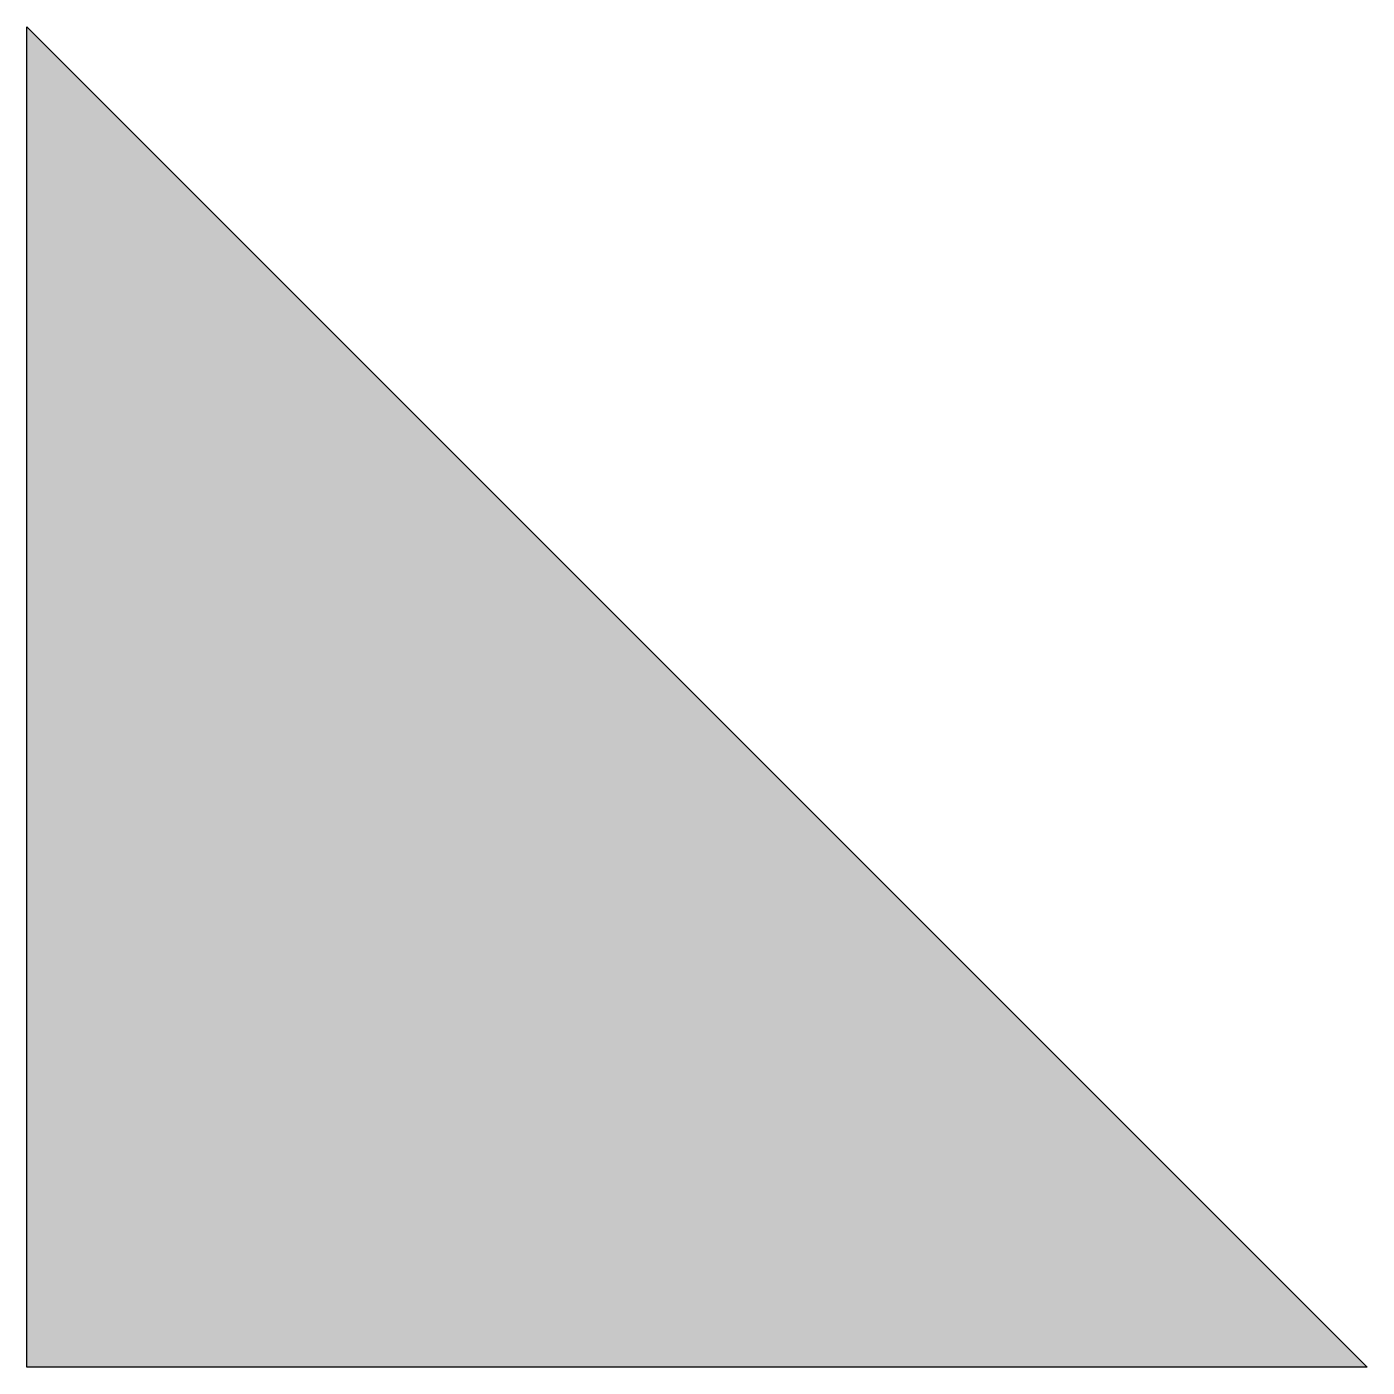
# Model space of a CAD drawing. Header units: millimetres. Extents: x 0 to 11.5, y 0 to 11.5.
import ezdxf

# ---------------------------------------------------------------- set-up
doc = ezdxf.new("R2010")
doc.units = ezdxf.units.MM

msp = doc.modelspace()

# ---------------------------------------------------------------- hatches: boundary and pattern name
msp.add_hatch(color=0).paths.add_polyline_path([(0, 11.547), (0, 0), (11.547, 0)])

# ---------------------------------------------------------------- linework, layer by layer
at = {"color": 0}
msp.add_lwpolyline([(0, 0), (0, 11.547), (11.547, 0), (0, 0)], dxfattribs=at)

doc.saveas('drawing.dxf')
